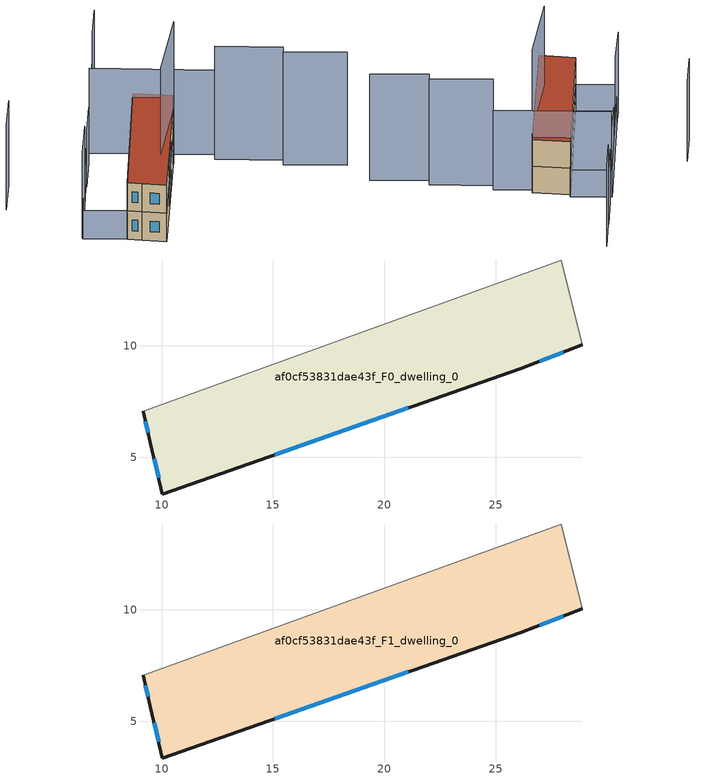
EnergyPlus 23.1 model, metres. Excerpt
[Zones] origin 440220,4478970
af0cf53831dae43f_F0_dwelling_0
 floor ground (EU_floor_Construction): 27.93,13.86 28.89,10.05 26.11,8.99 10.04,3.36 9.5,5.66 9.17,7.07 z0
 wall outside (EU_wall_Construction): 9.17,7.07 9.5,5.66 10.04,3.36 26.11,8.99 28.89,10.05 z0:3
 wall adiabatic (EU_wall_Construction): 28.89,10.05 27.93,13.86 9.17,7.07 z0:3
 window (EU_Window_Construction): 26.98,9.32 28.02,9.72 / 15.08,5.12 21.08,7.22 / 9.67,4.94 9.87,4.08 / 9.27,6.63 9.4,6.1 z0.94:2.06
af0cf53831dae43f_F1_dwelling_0
 floor to af0cf53831dae43f_F0_dwelling_0 (EU_floor_Construction): 27.93,13.86 28.89,10.05 26.11,8.99 10.04,3.36 9.5,5.66 9.17,7.07 z3
 wall outside (EU_wall_Construction): 9.17,7.07 9.5,5.66 10.04,3.36 26.11,8.99 28.89,10.05 z3:6
 wall adiabatic (EU_wall_Construction): 28.89,10.05 27.93,13.86 9.17,7.07 z3:6
 window (EU_Window_Construction): 26.98,9.32 28.02,9.72 / 15.08,5.12 21.08,7.22 / 9.67,4.94 9.87,4.08 / 9.27,6.63 9.4,6.1 z3.94:5.06
 roof outside (EU_roof_Construction): 26.11,8.99 28.89,10.05 27.93,13.86 9.17,7.07 9.5,5.66 10.04,3.36 z6
shading: 16.53,6.5 26.59,9.11 z0:15; 32.19,-6.5 30.05,-0.79 / 30.99,-0.44 28.77,5.73 z0:12; 28.32,13.99 9.17,7.07 / 9.17,7.07 7.71,11.11 / 7.71,11.11 26.86,18.03 / 26.86,18.03 28.32,13.99 z0:3; 29.71,6.07 25.67,17.43 / 13.52,13.15 7.82,11.21 / 16.19,22.03 11.08,20.3 / 37.9,21.71 33.08,20.01 z0:9; 23.49,16.66 18.7,14.96 / 33.08,20.03 28.14,18.29 z0:6
[Building]
EU S2 Campaign: North Axis=0; Terrain=City; Solar Distribution=FullExterior
[Site:Location]
Madrid: Latitude=40.5; Longitude=-3.5; Time Zone=1; Elevation=609
[SizingPeriod:WeatherFileDays]
AnnualSizingPeriod: Begin Month=1; Begin Day of Month=1; End Month=12; End Day of Month=31; Day of Week for Start Day=Monday; Use Weather File Daylight Saving Period=No; Use Weather File Rain and Snow Indicators=No
[MATERIAL]
EU_InternalMass_Material: Roughness=MediumRough; Thickness=0.1; Conductivity=1; Density=1800; Specific Heat=900; Thermal Absorptance=0.9; Solar Absorptance=0.7; Visible Absorptance=0.7
[MATERIAL:NOMASS] Roughness=MediumRough; Thermal Absorptance=0.9; Solar Absorptance=0.7; Visible Absorptance=0.7
Name | Thermal Resistance
EU_wall_NoMass | 0.461255
EU_roof_NoMass | 0.289352
EU_floor_NoMass | 0.631313
[WINDOWMATERIAL:SIMPLEGLAZINGSYSTEM]
EU_Window_SimpleGlazing: UFactor=3.792; Solar Heat Gain Coefficient=0.85; Visible Transmittance=0.85
[CONSTRUCTION]
EU_wall_Construction: EU_wall_NoMass
EU_roof_Construction: EU_roof_NoMass
EU_floor_Construction: EU_floor_NoMass
EU_Window_Construction: EU_Window_SimpleGlazing
EU_InternalMass_Construction: EU_InternalMass_Material
[ZONE] Type=1; Multiplier=1; Ceiling Height=autocalculate; Volume=232.832; Floor Area=autocalculate; Part of Total Floor Area=Yes
af0cf53831dae43f_F0_dwelling_0; af0cf53831dae43f_F1_dwelling_0
[INTERNALMASS] Construction=EU_InternalMass_Construction; Surface Area=77.6108
Name | Zone or ZoneList
af0cf53831dae43f_F0_dwelling_0_EU_InternalMass | af0cf53831dae43f_F0_dwelling_0
af0cf53831dae43f_F1_dwelling_0_EU_InternalMass | af0cf53831dae43f_F1_dwelling_0
[OTHEREQUIPMENT] Fuel Type=Electricity; Design Level Calculation Method=Watts/Area; Power per Zone Floor Area=1; Fraction Latent=0; Fraction Radiant=0; Fraction Lost=0; Carbon Dioxide Generation Rate=0; EndUse Subcategory=EU_Step8_InternalGains
Name | Zone or ZoneList or Space or SpaceList | Schedule
EU_Step8_InternalGain_af0cf53831dae43f_F0_dwelling_0_f000 | af0cf53831dae43f_F0_dwelling_0 | EU_Step8_GainSchedule_af0cf53831dae43f_F0_dwelling_0_f000
EU_Step8_InternalGain_af0cf53831dae43f_F1_dwelling_0_f000 | af0cf53831dae43f_F1_dwelling_0 | EU_Step8_GainSchedule_af0cf53831dae43f_F1_dwelling_0_f000
[ZONEVENTILATION:DESIGNFLOWRATE] Schedule=EU_AlwaysOn; Design Flow Rate Calculation Method=AirChanges/Hour; Air Changes per Hour=0.64; Ventilation Type=Natural; Fan Pressure Rise=0; Fan Total Efficiency=1; Constant Term Coefficient=1; Temperature Term Coefficient=0; Velocity Term Coefficient=0; Velocity Squared Term Coefficient=0; Minimum Indoor Temperature=-100; Maximum Indoor Temperature=100; Delta Temperature=-100; Minimum Outdoor Temperature=-100; Maximum Outdoor Temperature=100; Maximum Wind Speed=40
Name | Zone or ZoneList or Space or SpaceList
EU_ConstantAir_af0cf53831dae43f_F0_dwelling_0 | af0cf53831dae43f_F0_dwelling_0
EU_ConstantAir_af0cf53831dae43f_F1_dwelling_0 | af0cf53831dae43f_F1_dwelling_0
[HVACTEMPLATE:THERMOSTAT] Constant Heating Setpoint=20; Constant Cooling Setpoint=50
EU_HeatOnly_af0cf53831dae43f_F0_dwelling_0; EU_HeatOnly_af0cf53831dae43f_F1_dwelling_0
[HVACTEMPLATE:ZONE:IDEALLOADSAIRSYSTEM] System Availability Schedule=EU_AlwaysOn; Maximum Heating Supply Air Temperature=50; Minimum Cooling Supply Air Temperature=13; Maximum Heating Supply Air Humidity Ratio=0.0156; Minimum Cooling Supply Air Humidity Ratio=0.0077; Heating Limit=NoLimit; Cooling Limit=NoLimit; Heating Availability Schedule=EU_AlwaysOn; Cooling Availability Schedule=EU_CoolingOff; Dehumidification Control Type=ConstantSensibleHeatRatio; Cooling Sensible Heat Ratio=0.7; Dehumidification Setpoint=60; Humidification Control Type=None; Humidification Setpoint=30; Outdoor Air Method=None; Outdoor Air Flow Rate per Person=0.00944; Outdoor Air Flow Rate per Zone Floor Area=0; Outdoor Air Flow Rate per Zone=0; Demand Controlled Ventilation Type=None; Outdoor Air Economizer Type=NoEconomizer; Heat Recovery Type=None; Sensible Heat Recovery Effectiveness=0.7; Latent Heat Recovery Effectiveness=0.65
Name | Template Thermostat
af0cf53831dae43f_F0_dwelling_0 | EU_HeatOnly_af0cf53831dae43f_F0_dwelling_0
af0cf53831dae43f_F1_dwelling_0 | EU_HeatOnly_af0cf53831dae43f_F1_dwelling_0
[SIZING:ZONE] Zone Cooling Design Supply Air Temperature Input Method=SupplyAirTemperature; Zone Cooling Design Supply Air Temperature=13; Zone Heating Design Supply Air Temperature Input Method=SupplyAirTemperature; Zone Heating Design Supply Air Temperature=50; Zone Cooling Design Supply Air Humidity Ratio=0.008; Zone Heating Design Supply Air Humidity Ratio=0.008; Cooling Design Air Flow Method=DesignDay; Cooling Design Air Flow Rate=0; Cooling Minimum Air Flow per Zone Floor Area=0.000762; Cooling Minimum Air Flow=0; Cooling Minimum Air Flow Fraction=0.2; Heating Design Air Flow Method=DesignDay; Heating Design Air Flow Rate=0; Heating Maximum Air Flow per Zone Floor Area=0.002032; Heating Maximum Air Flow=0.141576; Heating Maximum Air Flow Fraction=0.3; Account for Dedicated Outdoor Air System=No; Dedicated Outdoor Air System Control Strategy=NeutralSupplyAir; Dedicated Outdoor Air Low Setpoint Temperature for Design=autosize; Dedicated Outdoor Air High Setpoint Temperature for Design=autosize; Zone Load Sizing Method=Sensible Load Only No Latent Load; Zone Latent Cooling Design Supply Air Humidity Ratio Input Method=HumidityRatioDifference; Zone Cooling Design Supply Air Humidity Ratio Difference=0.005; Zone Latent Heating Design Supply Air Humidity Ratio Input Method=HumidityRatioDifference; Zone Humidification Design Supply Air Humidity Ratio Difference=0.005
af0cf53831dae43f_F0_dwelling_0; af0cf53831dae43f_F1_dwelling_0
[SCHEDULE:CONSTANT]
Name | Hourly Value
EU_AlwaysOn | 1
EU_CoolingOff | 0
[SCHEDULE:FILE] Column Number=1; Rows to Skip at Top=0; Number of Hours of Data=8760; Column Separator=Comma; Interpolate to Timestep=No; Minutes per Item=60; Adjust Schedule for Daylight Savings=Yes
Name | File
EU_Step8_GainSchedule_af0cf53831dae43f_F0_dwelling_0_f000 | ../../schedules/af0cf53831dae43f/af0cf53831dae43f_F0_dwelling_0_f000_gain.csv
EU_Step8_GainSchedule_af0cf53831dae43f_F1_dwelling_0_f000 | ../../schedules/af0cf53831dae43f/af0cf53831dae43f_F1_dwelling_0_f000_gain.csv
